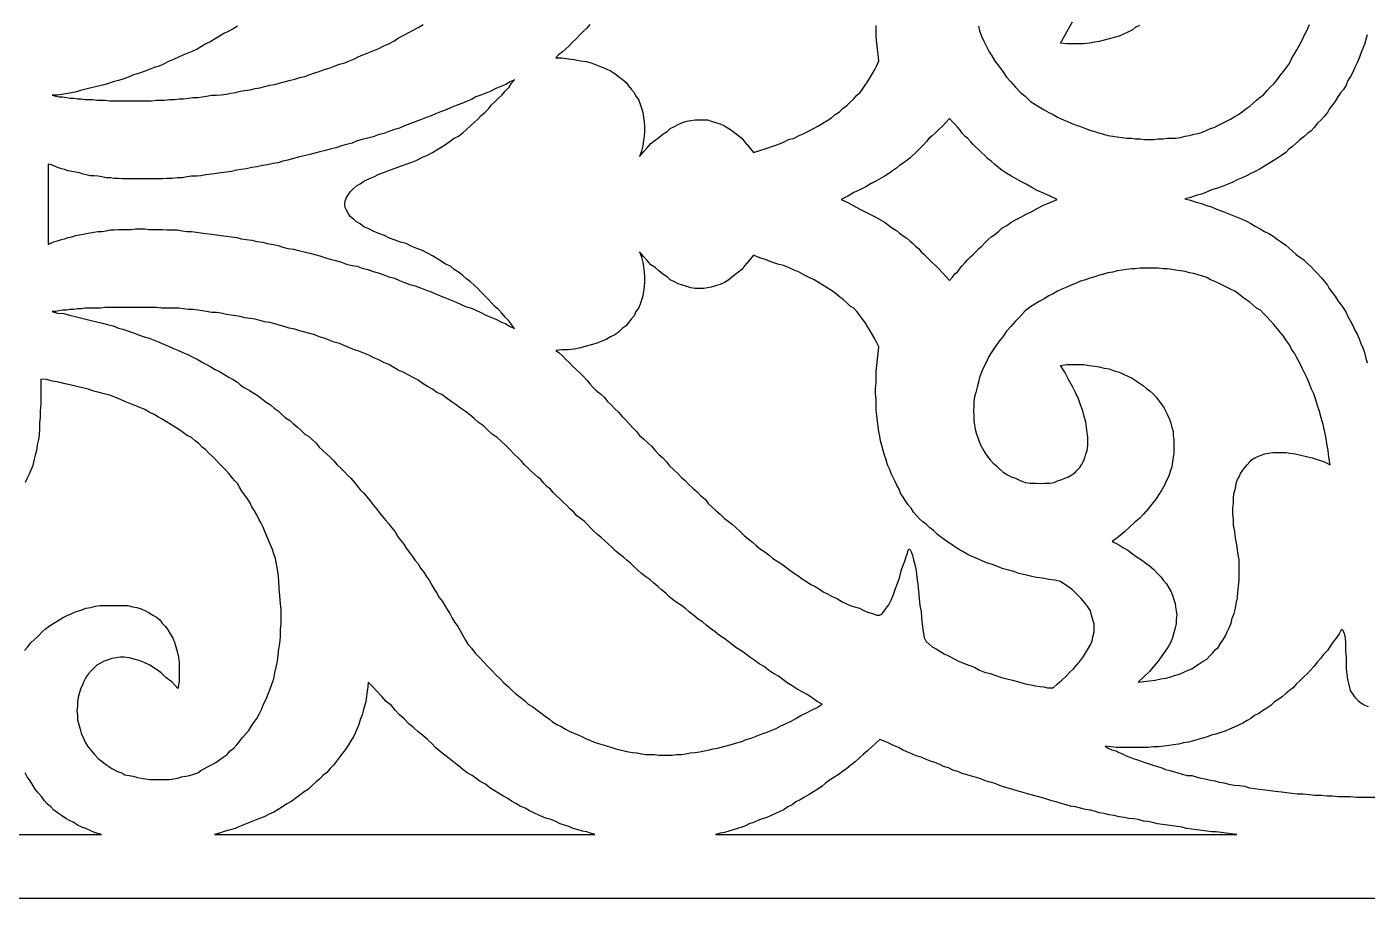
# Model space of a CAD drawing. Extents: x -535 to 535, y -535 to 535.
# Drawn here: x -106.5 to -1.2, y -440 to -371.5 of the extents above; entities that cross this region are included whole.
import ezdxf

# ---------------------------------------------------------------- set-up
doc = ezdxf.new("R2010")
doc.units = 0
doc.layers.add('LAYER_1', color=18, linetype='CONTINUOUS')
doc.layers.add('LAYER_2', color=150, linetype='CONTINUOUS')

msp = doc.modelspace()

# ---------------------------------------------------------------- linework, layer by layer
at = {"layer": 'LAYER_1'}
for points in [[(-89.96, -371.41), (-90.31, -371.62), (-90.7, -371.84), (-91.04, -372), (-91.38, -372.21), (-91.72, -372.43), (-92.07, -372.64), (-92.46, -372.8), (-92.8, -373.01), (-93.14, -373.23), (-93.49, -373.39), (-93.88, -373.55), (-94.27, -373.71), (-94.61, -373.87), (-95, -374.03), (-95.4, -374.19), (-95.79, -374.4), (-96.13, -374.56), (-96.52, -374.67), (-96.91, -374.83), (-97.3, -374.99), (-97.74, -375.15), (-98.14, -375.26), (-98.53, -375.42), (-98.97, -375.58), (-99.31, -375.69), (-99.75, -375.79), (-100.19, -375.95), (-100.58, -376.06), (-101.02, -376.17), (-101.46, -376.28), (-101.9, -376.38), (-102.3, -376.49), (-102.74, -376.6), (-103.18, -376.7), (-103.62, -376.76), (-104.11, -376.86), (-104.55, -376.86), (-104.25, -376.92), (-104.01, -376.97), (-103.72, -376.97), (-103.42, -377.02), (-103.13, -377.08), (-102.83, -377.08), (-102.54, -377.13), (-102.25, -377.13), (-101.95, -377.19), (-101.37, -377.19), (-101.02, -377.24), (-100.39, -377.24), (-100.04, -377.29), (-96.72, -377.29), (-96.33, -377.24), (-95.69, -377.24), (-95.3, -377.19), (-94.95, -377.19), (-94.56, -377.13), (-94.22, -377.13), (-93.83, -377.08), (-93.49, -377.02), (-93.09, -377.02), (-92.75, -376.97), (-92.41, -376.92), (-92.02, -376.86), (-91.63, -376.86), (-91.24, -376.81), (-90.84, -376.76), (-90.5, -376.7), (-90.11, -376.65), (-89.77, -376.54), (-89.38, -376.49), (-88.98, -376.44), (-88.59, -376.33), (-88.2, -376.28), (-87.81, -376.17), (-87.42, -376.06), (-87.03, -376.01), (-86.68, -375.9), (-86.29, -375.79), (-85.9, -375.69), (-85.46, -375.58), (-85.07, -375.47), (-84.68, -375.37), (-84.29, -375.21), (-83.89, -375.1), (-83.55, -374.99), (-83.16, -374.83), (-82.77, -374.72), (-82.38, -374.56), (-81.94, -374.4), (-81.54, -374.3), (-81.15, -374.14), (-80.76, -373.98), (-80.42, -373.82), (-80.03, -373.66), (-79.64, -373.49), (-79.24, -373.33), (-78.85, -373.17), (-78.46, -372.96), (-78.07, -372.8), (-77.68, -372.59), (-77.34, -372.37), (-76.94, -372.16), (-76.55, -371.94), (-76.16, -371.73), (-75.77, -371.52), (-75.38, -371.3)], [(-62.26, -371.3), (-62.51, -371.57), (-62.8, -371.84), (-63.05, -372.1), (-63.34, -372.43), (-63.63, -372.69), (-63.88, -372.96), (-64.17, -373.23), (-64.42, -373.44), (-64.71, -373.66), (-64.95, -373.92), (-64.46, -373.92), (-63.98, -373.98), (-63.49, -374.03), (-63, -374.14), (-62.56, -374.19), (-62.16, -374.3), (-61.77, -374.46), (-61.38, -374.62), (-60.99, -374.78), (-60.65, -374.94), (-60.3, -375.15), (-60.01, -375.37), (-59.72, -375.58), (-59.42, -375.85), (-59.23, -376.12), (-59.03, -376.38), (-58.79, -376.65), (-58.64, -376.92), (-58.44, -377.19), (-58.3, -377.56), (-58.2, -377.88), (-58.1, -378.2), (-58.05, -378.58), (-58, -378.95), (-57.96, -379.32), (-57.96, -379.7), (-58, -380.07), (-58.05, -380.39), (-58.1, -380.82), (-58.2, -381.25), (-58.35, -381.68), (-58.05, -381.3), (-57.76, -380.98), (-57.47, -380.66), (-57.12, -380.39), (-56.83, -380.18), (-56.54, -379.91), (-56.19, -379.7), (-55.95, -379.48), (-55.61, -379.32), (-55.31, -379.16), (-54.97, -379), (-54.63, -378.9), (-54.33, -378.84), (-53.99, -378.79), (-53.01, -378.79), (-52.72, -378.9), (-52.38, -379), (-52.03, -379.11), (-51.69, -379.27), (-51.35, -379.48), (-51.01, -379.7), (-50.66, -379.97), (-50.32, -380.23), (-50.08, -380.55), (-49.73, -380.93), (-49.39, -381.36), (-48.9, -381.2), (-48.41, -381.04), (-47.97, -380.88), (-47.48, -380.72), (-47.04, -380.55), (-46.65, -380.34), (-46.21, -380.23), (-45.82, -380.02), (-45.43, -379.86), (-45.03, -379.65), (-44.64, -379.43), (-44.3, -379.27), (-43.96, -379.06), (-43.62, -378.84), (-43.27, -378.63), (-42.98, -378.36), (-42.64, -378.15), (-42.34, -377.88), (-42.05, -377.67), (-41.8, -377.4), (-41.51, -377.13), (-41.27, -376.86), (-41.02, -376.65), (-40.83, -376.38), (-40.63, -376.06), (-40.43, -375.79), (-40.24, -375.47), (-40.04, -375.15), (-39.85, -374.83), (-39.7, -374.51), (-39.55, -374.14), (-39.6, -373.66), (-39.65, -373.23), (-39.7, -372.75), (-39.75, -372.26), (-39.75, -371.78), (-39.75, -371.36)], [(-31.72, -371.41), (-31.63, -371.78), (-31.48, -372.21), (-31.28, -372.59), (-31.09, -373.01), (-30.89, -373.39), (-30.65, -373.76), (-30.4, -374.19), (-30.11, -374.56), (-29.81, -374.99), (-29.52, -375.42), (-29.18, -375.79), (-28.79, -376.22), (-28.44, -376.6), (-28.05, -376.92), (-27.61, -377.35), (-27.27, -377.56), (-26.93, -377.77), (-26.54, -377.99), (-26.19, -378.2), (-25.85, -378.36), (-25.51, -378.58), (-25.16, -378.74), (-24.77, -378.9), (-24.43, -379.06), (-24.04, -379.22), (-23.7, -379.32), (-23.31, -379.48), (-22.96, -379.59), (-22.57, -379.7), (-22.28, -379.81), (-21.89, -379.91), (-21.54, -380.02), (-21.15, -380.07), (-20.81, -380.13), (-20.42, -380.18), (-20.07, -380.23), (-19.68, -380.23), (-19.39, -380.29), (-19, -380.29), (-18.66, -380.34), (-17.92, -380.34), (-17.58, -380.29), (-17.19, -380.29), (-16.84, -380.23), (-16.21, -380.23), (-15.82, -380.18), (-15.47, -380.07), (-15.13, -380.02), (-14.79, -379.91), (-14.45, -379.86), (-14.1, -379.75), (-13.76, -379.59), (-13.47, -379.48), (-13.17, -379.38), (-12.83, -379.22), (-12.54, -379.06), (-12.2, -378.9), (-11.9, -378.74), (-11.56, -378.52), (-11.27, -378.36), (-10.97, -378.15), (-10.68, -377.93), (-10.38, -377.72), (-10.14, -377.51), (-9.85, -377.24), (-9.55, -376.97), (-9.31, -376.81), (-9.01, -376.49), (-8.77, -376.22), (-8.48, -375.95), (-8.23, -375.63), (-7.99, -375.31), (-7.74, -374.99), (-7.5, -374.67), (-7.25, -374.35), (-7.11, -373.98), (-6.86, -373.6), (-6.67, -373.28), (-6.47, -372.91), (-6.27, -372.53), (-6.08, -372.1), (-5.88, -371.73), (-5.69, -371.3)], [(-19.05, -371.36), (-19.39, -371.52), (-19.63, -371.73), (-19.98, -371.89), (-20.32, -372.05), (-20.66, -372.21), (-21.05, -372.32), (-21.45, -372.43), (-21.84, -372.53), (-22.23, -372.64), (-22.57, -372.69), (-23.01, -372.75), (-23.45, -372.8), (-24.77, -372.8), (-25.26, -372.75), (-24.92, -372.16), (-24.63, -371.62), (-24.33, -371.09)], [(-1.15, -372.11), (-1.25, -372.48), (-1.35, -372.86), (-1.49, -373.18), (-1.64, -373.55), (-1.79, -373.93), (-1.93, -374.3), (-2.13, -374.68), (-2.28, -375.05), (-2.47, -375.37), (-2.67, -375.69), (-2.81, -376.07), (-3.01, -376.39), (-3.25, -376.66), (-3.45, -376.98), (-3.65, -377.3), (-3.89, -377.62), (-4.14, -377.94), (-4.28, -378.21), (-4.53, -378.53), (-4.77, -378.8), (-5.07, -379.06), (-5.31, -379.38), (-5.55, -379.65), (-5.85, -379.87), (-6.14, -380.13), (-6.44, -380.35), (-6.73, -380.61), (-7.02, -380.88), (-7.32, -381.1), (-7.56, -381.36), (-7.9, -381.58), (-8.2, -381.79), (-8.54, -382), (-8.88, -382.22), (-9.23, -382.43), (-9.57, -382.65), (-9.96, -382.86), (-10.3, -383.02), (-10.64, -383.18), (-10.99, -383.34), (-11.38, -383.5), (-11.77, -383.72), (-12.16, -383.88), (-12.55, -384.04), (-12.99, -384.2), (-13.39, -384.3), (-13.78, -384.47), (-14.17, -384.63), (-14.61, -384.73), (-15.05, -384.89), (-15.49, -385), (-15.05, -385.11), (-14.61, -385.27), (-14.17, -385.37), (-13.78, -385.53), (-13.39, -385.64), (-12.99, -385.8), (-12.55, -385.96), (-12.16, -386.12), (-11.77, -386.28), (-11.38, -386.44), (-10.99, -386.6), (-10.64, -386.76), (-10.3, -386.93), (-9.96, -387.14), (-9.57, -387.35), (-9.23, -387.57), (-8.88, -387.73), (-8.54, -387.94), (-8.2, -388.21), (-7.9, -388.42), (-7.56, -388.64), (-7.32, -388.85), (-7.02, -389.12), (-6.73, -389.39), (-6.44, -389.6), (-6.14, -389.81), (-5.85, -390.08), (-5.55, -390.35), (-5.31, -390.62), (-5.07, -390.88), (-4.77, -391.2), (-4.53, -391.47), (-4.28, -391.79), (-4.14, -392.06), (-3.89, -392.38), (-3.65, -392.7), (-3.45, -393.02), (-3.25, -393.29), (-3.01, -393.61), (-2.81, -393.93), (-2.67, -394.25), (-2.47, -394.63), (-2.28, -394.95), (-2.13, -395.32), (-1.93, -395.64), (-1.79, -396.02), (-1.64, -396.39), (-1.49, -396.71), (-1.35, -397.09), (-1.25, -397.52), (-1.15, -397.89)], [(-106.7, -420.51), (-106.46, -420.24), (-106.21, -419.92), (-105.92, -419.65), (-105.62, -419.38), (-105.33, -419.06), (-105.09, -418.85), (-104.74, -418.58), (-104.4, -418.37), (-104.06, -418.15), (-103.72, -417.94), (-103.37, -417.78), (-102.98, -417.62), (-102.64, -417.46), (-102.25, -417.35), (-101.9, -417.19), (-101.51, -417.14), (-101.12, -417.03), (-100.78, -416.98), (-98.58, -416.98), (-98.23, -417.08), (-97.89, -417.14), (-97.55, -417.24), (-97.21, -417.4), (-96.91, -417.57), (-96.62, -417.73), (-96.33, -417.89), (-96.08, -418.1), (-95.88, -418.37), (-95.64, -418.63), (-95.44, -418.9), (-95.25, -419.22), (-95.05, -419.54), (-94.91, -419.86), (-94.81, -420.24), (-94.71, -420.61), (-94.61, -421.04), (-94.56, -421.47), (-94.56, -421.95), (-94.56, -422.43), (-94.56, -422.97), (-94.66, -423.5), (-95.1, -423.02), (-95.59, -422.65), (-95.98, -422.27), (-96.42, -421.95), (-96.86, -421.68), (-97.3, -421.47), (-97.7, -421.31), (-98.09, -421.2), (-98.48, -421.1), (-98.87, -421.04), (-99.16, -421.04), (-99.51, -421.1), (-99.85, -421.15), (-100.14, -421.26), (-100.44, -421.36), (-100.73, -421.52), (-101.02, -421.68), (-101.27, -421.9), (-101.46, -422.11), (-101.71, -422.38), (-101.9, -422.65), (-102.05, -422.97), (-102.15, -423.23), (-102.3, -423.56), (-102.39, -423.82), (-102.49, -424.2), (-102.54, -424.52), (-102.54, -424.89), (-102.59, -425.27), (-102.54, -425.64), (-102.54, -425.96), (-102.44, -426.34), (-102.34, -426.71), (-102.25, -427.03), (-102.1, -427.35), (-101.95, -427.73), (-101.76, -428.05), (-101.51, -428.37), (-101.22, -428.69), (-100.93, -429.01), (-100.58, -429.28), (-100.24, -429.55), (-99.85, -429.81), (-99.41, -430.03), (-99.07, -430.13), (-98.82, -430.29), (-98.48, -430.35), (-98.18, -430.4), (-97.84, -430.51), (-97.55, -430.56), (-97.21, -430.62), (-96.86, -430.67), (-95.3, -430.67), (-95, -430.62), (-94.66, -430.56), (-94.37, -430.45), (-94.02, -430.4), (-93.73, -430.35), (-93.39, -430.24), (-93.09, -430.13), (-92.85, -429.97), (-92.56, -429.81), (-92.26, -429.65), (-91.97, -429.49), (-91.68, -429.33), (-91.38, -429.12), (-91.09, -428.9), (-90.79, -428.69), (-90.55, -428.42), (-90.26, -428.21), (-90.01, -427.94), (-89.82, -427.67), (-89.57, -427.35), (-89.33, -427.09), (-89.08, -426.82), (-88.89, -426.5), (-88.69, -426.18), (-88.45, -425.86), (-88.25, -425.48), (-88.05, -425.11), (-87.91, -424.73), (-87.71, -424.36), (-87.56, -423.93), (-87.42, -423.61), (-87.27, -423.18), (-87.12, -422.75), (-87.03, -422.27), (-86.93, -421.84), (-86.83, -421.36), (-86.78, -420.88), (-86.73, -420.4), (-86.63, -419.97), (-86.59, -419.44), (-86.59, -418.9), (-86.54, -418.42), (-86.54, -417.83), (-86.54, -417.3), (-86.59, -416.82), (-86.63, -416.23), (-86.68, -415.64), (-86.73, -415.05), (-86.78, -414.46), (-86.88, -413.87), (-86.98, -413.29), (-87.12, -412.91), (-87.22, -412.59), (-87.37, -412.22), (-87.52, -411.84), (-87.66, -411.52), (-87.81, -411.15), (-87.96, -410.83), (-88.1, -410.51), (-88.3, -410.18), (-88.45, -409.86), (-88.64, -409.54), (-88.84, -409.22), (-88.98, -408.9), (-89.18, -408.58), (-89.38, -408.31), (-89.62, -407.99), (-89.82, -407.67), (-89.96, -407.4), (-90.21, -407.14), (-90.45, -406.87), (-90.65, -406.6), (-90.89, -406.33), (-91.14, -406.07), (-91.43, -405.8), (-91.68, -405.53), (-91.92, -405.26), (-92.21, -405), (-92.46, -404.73), (-92.75, -404.52), (-93, -404.25), (-93.29, -404.03), (-93.58, -403.77), (-93.93, -403.61), (-94.22, -403.39), (-94.51, -403.18), (-94.86, -402.96), (-95.2, -402.75), (-95.54, -402.54), (-95.88, -402.32), (-96.18, -402.16), (-96.52, -401.95), (-96.91, -401.79), (-97.25, -401.57), (-97.65, -401.41), (-98.04, -401.25), (-98.43, -401.09), (-98.82, -400.93), (-99.16, -400.77), (-99.6, -400.61), (-100, -400.45), (-100.44, -400.34), (-100.83, -400.24), (-101.27, -400.13), (-101.71, -399.97), (-102.15, -399.86), (-102.59, -399.76), (-103.03, -399.65), (-103.52, -399.54), (-104.01, -399.43), (-104.5, -399.33), (-104.99, -399.22), (-105.43, -399.17), (-105.43, -399.7), (-105.43, -400.18), (-105.43, -400.66), (-105.43, -401.15), (-105.48, -401.68), (-105.48, -402.16), (-105.53, -402.64), (-105.53, -403.07), (-105.57, -403.55), (-105.62, -403.93), (-105.72, -404.35), (-105.77, -404.78), (-105.87, -405.16), (-105.97, -405.58), (-106.06, -405.96), (-106.21, -406.33), (-106.36, -406.71), (-106.5, -406.98), (-106.65, -407.3)], [(-1.05, -424.95), (-1.44, -424.79), (-1.79, -424.57), (-2.08, -424.25), (-2.28, -423.93), (-2.47, -423.66), (-2.57, -423.23), (-2.67, -422.81), (-2.72, -422.38), (-2.77, -421.95), (-2.77, -421.47), (-2.77, -421.04), (-2.82, -420.61), (-2.82, -420.29), (-2.82, -419.92), (-2.86, -419.54), (-2.91, -419.28), (-3.01, -419.01), (-3.16, -418.85), (-3.35, -419.22), (-3.6, -419.54), (-3.84, -419.86), (-4.09, -420.24), (-4.28, -420.51), (-4.58, -420.83), (-4.82, -421.15), (-5.07, -421.42), (-5.31, -421.74), (-5.6, -422.06), (-5.85, -422.33), (-6.14, -422.59), (-6.44, -422.91), (-6.73, -423.18), (-6.98, -423.45), (-7.27, -423.66), (-7.51, -423.88), (-7.81, -424.14), (-8.1, -424.36), (-8.44, -424.57), (-8.74, -424.84), (-9.03, -425.05), (-9.37, -425.27), (-9.67, -425.48), (-10.01, -425.64), (-10.3, -425.86), (-10.6, -426.02), (-10.94, -426.23), (-11.28, -426.39), (-11.62, -426.55), (-11.97, -426.71), (-12.31, -426.87), (-12.65, -426.98), (-13.04, -427.09), (-13.39, -427.19), (-13.73, -427.3), (-14.07, -427.41), (-14.46, -427.51), (-14.81, -427.62), (-15.2, -427.73), (-15.59, -427.78), (-15.98, -427.89), (-16.37, -427.94), (-16.71, -427.99), (-17.11, -428.05), (-17.55, -428.1), (-17.94, -428.1), (-18.38, -428.15), (-20.87, -428.15), (-21.31, -428.1), (-21.76, -428.05), (-21.51, -428.21), (-21.22, -428.32), (-20.92, -428.42), (-20.68, -428.53), (-20.38, -428.64), (-20.09, -428.8), (-19.8, -428.9), (-19.55, -429.01), (-19.21, -429.12), (-18.92, -429.22), (-18.62, -429.33), (-18.28, -429.44), (-17.99, -429.55), (-17.64, -429.65), (-17.3, -429.76), (-17.01, -429.87), (-16.67, -429.97), (-16.37, -430.03), (-16.03, -430.13), (-15.69, -430.24), (-15.3, -430.35), (-14.95, -430.35), (-14.61, -430.45), (-14.22, -430.56), (-13.88, -430.62), (-13.48, -430.72), (-13.14, -430.78), (-12.8, -430.88), (-12.41, -430.94), (-12.02, -431.04), (-11.62, -431.1), (-11.18, -431.15), (-10.79, -431.2), (-10.4, -431.31), (-10.01, -431.36), (-9.62, -431.42), (-9.18, -431.47), (-8.79, -431.52), (-8.35, -431.58), (-7.9, -431.63), (-7.46, -431.68), (-7.07, -431.74), (-6.63, -431.79), (-6.19, -431.79), (-5.7, -431.85), (-5.26, -431.9), (-4.77, -431.9), (-4.33, -431.95), (-3.89, -431.95), (-3.4, -432.01), (-2.47, -432.01), (-1.98, -432.06), (1.98, -432.06)], [(-115.12, -435), (-100.66, -435), (-100.83, -434.95), (-101.22, -434.84), (-101.56, -434.68), (-101.9, -434.52), (-102.2, -434.41), (-102.54, -434.25), (-102.83, -434.04), (-103.18, -433.88), (-103.47, -433.72), (-103.81, -433.5), (-104.11, -433.29), (-104.4, -433.08), (-104.65, -432.81), (-104.94, -432.59), (-105.13, -432.33), (-105.38, -432.01), (-105.62, -431.74), (-105.87, -431.42), (-106.06, -431.1), (-106.26, -430.78), (-106.5, -430.45), (-106.65, -430.13)]]:
    msp.add_lwpolyline(points, dxfattribs=at)
for points in [[(-68.43, -394.89), (-68.62, -394.62), (-68.92, -394.3), (-69.16, -394.03), (-69.46, -393.71), (-69.7, -393.5), (-69.99, -393.18), (-70.24, -392.91), (-70.53, -392.64), (-70.83, -392.32), (-71.07, -392.05), (-71.37, -391.79), (-71.66, -391.52), (-71.95, -391.3), (-72.25, -391.04), (-72.59, -390.77), (-72.93, -390.56), (-73.22, -390.29), (-73.62, -390.13), (-73.96, -389.91), (-74.3, -389.7), (-74.64, -389.49), (-75.04, -389.27), (-75.43, -389.06), (-75.87, -388.9), (-76.26, -388.74), (-76.7, -388.52), (-77.14, -388.42), (-77.58, -388.26), (-78.02, -388.1), (-78.41, -387.88), (-78.85, -387.72), (-79.24, -387.56), (-79.64, -387.35), (-80.03, -387.19), (-80.32, -386.97), (-80.61, -386.81), (-80.86, -386.6), (-81.1, -386.38), (-81.25, -386.17), (-81.4, -385.9), (-81.5, -385.69), (-81.54, -385.42), (-81.5, -385.15), (-81.4, -384.89), (-81.25, -384.67), (-81.1, -384.46), (-80.86, -384.19), (-80.61, -383.98), (-80.32, -383.82), (-80.03, -383.6), (-79.64, -383.44), (-79.24, -383.28), (-78.85, -383.07), (-78.41, -382.91), (-78.02, -382.75), (-77.58, -382.59), (-77.14, -382.43), (-76.7, -382.27), (-76.26, -382.11), (-75.87, -381.95), (-75.43, -381.73), (-75.04, -381.57), (-74.64, -381.36), (-74.3, -381.14), (-73.96, -380.93), (-73.62, -380.72), (-73.22, -380.45), (-72.93, -380.23), (-72.59, -380.07), (-72.25, -379.81), (-71.95, -379.54), (-71.66, -379.27), (-71.37, -379), (-71.07, -378.74), (-70.83, -378.47), (-70.53, -378.2), (-70.24, -377.93), (-69.99, -377.61), (-69.7, -377.35), (-69.46, -377.08), (-69.16, -376.81), (-68.92, -376.54), (-68.62, -376.22), (-68.43, -375.9), (-68.18, -375.63), (-68.53, -375.79), (-68.87, -376.01), (-69.26, -376.17), (-69.65, -376.33), (-70.04, -376.54), (-70.44, -376.7), (-70.83, -376.86), (-71.22, -376.97), (-71.56, -377.19), (-71.95, -377.35), (-72.34, -377.51), (-72.78, -377.67), (-73.18, -377.83), (-73.57, -377.99), (-74.01, -378.15), (-74.4, -378.31), (-74.74, -378.47), (-75.18, -378.63), (-75.57, -378.79), (-76.01, -378.95), (-76.41, -379.11), (-76.85, -379.27), (-77.24, -379.43), (-77.63, -379.54), (-78.07, -379.7), (-78.46, -379.86), (-78.9, -379.97), (-79.29, -380.13), (-79.73, -380.23), (-80.17, -380.34), (-80.57, -380.45), (-80.96, -380.61), (-81.4, -380.72), (-81.79, -380.82), (-82.23, -380.98), (-82.67, -381.09), (-83.06, -381.2), (-83.5, -381.3), (-83.89, -381.41), (-84.29, -381.52), (-84.73, -381.62), (-85.17, -381.73), (-85.56, -381.84), (-86, -381.95), (-86.39, -382.05), (-86.78, -382.16), (-87.17, -382.21), (-87.61, -382.32), (-88.01, -382.37), (-88.45, -382.48), (-88.84, -382.53), (-89.28, -382.64), (-89.67, -382.69), (-90.01, -382.75), (-90.45, -382.85), (-90.84, -382.91), (-91.24, -382.96), (-91.63, -383.01), (-92.02, -383.07), (-92.46, -383.12), (-92.85, -383.18), (-93.19, -383.23), (-93.58, -383.23), (-93.93, -383.28), (-94.32, -383.34), (-94.71, -383.34), (-95.1, -383.39), (-95.49, -383.39), (-95.84, -383.44), (-99.02, -383.44), (-99.31, -383.39), (-99.65, -383.39), (-99.95, -383.34), (-100.29, -383.34), (-100.63, -383.28), (-100.93, -383.23), (-101.27, -383.18), (-101.56, -383.18), (-101.86, -383.12), (-102.1, -383.07), (-102.39, -382.96), (-102.69, -382.91), (-102.98, -382.85), (-103.27, -382.8), (-103.57, -382.69), (-103.81, -382.64), (-104.11, -382.53), (-104.35, -382.43), (-104.6, -382.32), (-104.84, -382.27), (-104.84, -385.42), (-104.84, -388.58), (-104.6, -388.47), (-104.35, -388.36), (-104.11, -388.31), (-103.81, -388.2), (-103.57, -388.15), (-103.27, -388.04), (-102.98, -387.99), (-102.69, -387.88), (-102.39, -387.83), (-102.1, -387.77), (-101.86, -387.72), (-101.56, -387.67), (-101.27, -387.61), (-100.93, -387.56), (-100.63, -387.56), (-100.29, -387.51), (-99.95, -387.45), (-99.65, -387.45), (-99.31, -387.4), (-98.33, -387.4), (-97.99, -387.35), (-97.25, -387.35), (-96.91, -387.4), (-95.84, -387.4), (-95.49, -387.45), (-94.71, -387.45), (-94.32, -387.51), (-93.93, -387.56), (-93.58, -387.56), (-93.19, -387.61), (-92.85, -387.67), (-92.46, -387.72), (-92.02, -387.77), (-91.63, -387.83), (-91.24, -387.88), (-90.84, -387.94), (-90.45, -387.99), (-90.01, -388.04), (-89.67, -388.15), (-89.28, -388.2), (-88.84, -388.26), (-88.45, -388.36), (-88.01, -388.42), (-87.61, -388.52), (-87.17, -388.58), (-86.78, -388.68), (-86.39, -388.79), (-86, -388.9), (-85.56, -388.95), (-85.17, -389.06), (-84.73, -389.17), (-84.29, -389.27), (-83.89, -389.38), (-83.5, -389.49), (-83.06, -389.65), (-82.67, -389.75), (-82.23, -389.86), (-81.79, -389.97), (-81.4, -390.13), (-80.96, -390.24), (-80.57, -390.29), (-80.17, -390.45), (-79.73, -390.56), (-79.29, -390.72), (-78.9, -390.82), (-78.46, -390.98), (-78.07, -391.14), (-77.63, -391.25), (-77.24, -391.41), (-76.85, -391.57), (-76.41, -391.73), (-76.01, -391.84), (-75.57, -392), (-75.18, -392.16), (-74.74, -392.32), (-74.4, -392.48), (-74.01, -392.64), (-73.57, -392.8), (-73.18, -392.96), (-72.78, -393.12), (-72.34, -393.34), (-71.95, -393.5), (-71.56, -393.6), (-71.22, -393.76), (-70.83, -393.93), (-70.44, -394.14), (-70.04, -394.3), (-69.65, -394.46), (-69.26, -394.67), (-68.87, -394.83), (-68.53, -395.05), (-68.18, -395.21)], [(-33.75, -391.16), (-33.56, -390.91), (-33.33, -390.71), (-33.14, -390.46), (-33, -390.26), (-32.77, -390.01), (-32.58, -389.81), (-32.35, -389.56), (-32.16, -389.41), (-31.93, -389.16), (-31.69, -388.91), (-31.46, -388.71), (-31.22, -388.45), (-30.99, -388.25), (-30.71, -388), (-30.43, -387.8), (-30.1, -387.55), (-29.87, -387.3), (-29.49, -387.1), (-29.17, -386.85), (-28.79, -386.65), (-28.37, -386.45), (-27.95, -386.2), (-27.53, -386), (-27.11, -385.75), (-26.59, -385.5), (-26.08, -385.3), (-25.52, -385.05), (-26.08, -384.8), (-26.59, -384.55), (-27.11, -384.35), (-27.53, -384.1), (-27.95, -383.85), (-28.37, -383.65), (-28.79, -383.4), (-29.17, -383.2), (-29.49, -383), (-29.87, -382.75), (-30.1, -382.55), (-30.43, -382.29), (-30.71, -382.04), (-30.99, -381.84), (-31.22, -381.59), (-31.46, -381.39), (-31.69, -381.14), (-31.93, -380.94), (-32.16, -380.69), (-32.35, -380.49), (-32.58, -380.24), (-32.77, -380.09), (-33, -379.84), (-33.14, -379.59), (-33.33, -379.39), (-33.56, -379.14), (-33.75, -378.94), (-33.99, -378.69), (-34.27, -378.99), (-34.55, -379.29), (-34.83, -379.54), (-35.06, -379.79), (-35.34, -380.04), (-35.58, -380.24), (-35.81, -380.49), (-36, -380.74), (-36.23, -380.94), (-36.42, -381.14), (-36.65, -381.39), (-36.89, -381.59), (-37.12, -381.79), (-37.35, -381.99), (-37.64, -382.19), (-37.92, -382.39), (-38.15, -382.6), (-38.48, -382.8), (-38.76, -383), (-39.04, -383.2), (-39.41, -383.4), (-39.79, -383.6), (-40.16, -383.8), (-40.58, -384.05), (-41.05, -384.3), (-41.52, -384.5), (-41.99, -384.8), (-42.5, -385.05), (-41.99, -385.3), (-41.52, -385.55), (-41.05, -385.8), (-40.58, -386.05), (-40.16, -386.25), (-39.79, -386.45), (-39.41, -386.65), (-39.04, -386.85), (-38.76, -387.1), (-38.48, -387.3), (-38.15, -387.5), (-37.92, -387.7), (-37.64, -387.9), (-37.35, -388.1), (-37.12, -388.3), (-36.89, -388.5), (-36.65, -388.71), (-36.42, -388.91), (-36.23, -389.16), (-36, -389.36), (-35.81, -389.56), (-35.58, -389.76), (-35.34, -390.01), (-35.06, -390.26), (-34.83, -390.51), (-34.55, -390.81), (-34.27, -391.11), (-33.99, -391.41)], [(-25.51, -423.13), (-25.16, -422.86), (-24.82, -422.54), (-24.53, -422.22), (-24.23, -421.95), (-23.94, -421.63), (-23.7, -421.31), (-23.45, -420.99), (-23.26, -420.67), (-23.06, -420.35), (-22.91, -420.08), (-22.77, -419.76), (-22.72, -419.44), (-22.62, -419.06), (-22.62, -418.74), (-22.62, -418.42), (-22.72, -418.1), (-22.82, -417.73), (-22.91, -417.4), (-23.11, -417.08), (-23.35, -416.76), (-23.65, -416.44), (-23.94, -416.12), (-24.33, -415.75), (-24.77, -415.43), (-25.26, -415.1), (-25.7, -415), (-26.19, -414.94), (-26.68, -414.84), (-27.17, -414.78), (-27.61, -414.68), (-28.05, -414.57), (-28.54, -414.46), (-28.93, -414.3), (-29.32, -414.2), (-29.77, -414.09), (-30.16, -413.93), (-30.6, -413.77), (-30.99, -413.66), (-31.38, -413.5), (-31.72, -413.34), (-32.07, -413.18), (-32.46, -413.02), (-32.8, -412.81), (-33.14, -412.64), (-33.48, -412.43), (-33.78, -412.22), (-34.12, -412), (-34.41, -411.79), (-34.71, -411.58), (-34.95, -411.36), (-35.25, -411.09), (-35.54, -410.88), (-35.79, -410.61), (-36.08, -410.4), (-36.32, -410.18), (-36.57, -409.92), (-36.81, -409.65), (-37.01, -409.33), (-37.25, -409.06), (-37.45, -408.74), (-37.64, -408.47), (-37.84, -408.15), (-37.94, -407.83), (-38.13, -407.51), (-38.28, -407.19), (-38.43, -406.92), (-38.57, -406.6), (-38.72, -406.23), (-38.87, -405.91), (-38.97, -405.53), (-39.11, -405.16), (-39.21, -404.78), (-39.31, -404.41), (-39.41, -404.03), (-39.46, -403.66), (-39.55, -403.29), (-39.6, -402.91), (-39.65, -402.48), (-39.7, -402.05), (-39.75, -401.63), (-39.75, -401.2), (-39.75, -400.77), (-39.8, -400.34), (-39.8, -399.92), (-39.75, -399.49), (-39.75, -399.01), (-39.75, -398.58), (-39.7, -398.1), (-39.65, -397.62), (-39.6, -397.13), (-39.55, -396.65), (-39.7, -396.33), (-39.85, -396.01), (-40.04, -395.69), (-40.24, -395.37), (-40.43, -395.05), (-40.63, -394.73), (-40.83, -394.46), (-41.02, -394.19), (-41.27, -393.87), (-41.51, -393.6), (-41.8, -393.44), (-42.05, -393.18), (-42.34, -392.91), (-42.64, -392.7), (-42.98, -392.43), (-43.27, -392.21), (-43.62, -392), (-43.96, -391.79), (-44.3, -391.57), (-44.64, -391.36), (-45.03, -391.2), (-45.43, -390.98), (-45.82, -390.77), (-46.21, -390.61), (-46.65, -390.4), (-47.04, -390.24), (-47.48, -390.13), (-47.97, -389.97), (-48.41, -389.81), (-48.9, -389.65), (-49.39, -389.43), (-49.73, -389.86), (-50.08, -390.24), (-50.32, -390.56), (-50.66, -390.82), (-51.01, -391.09), (-51.35, -391.36), (-51.69, -391.57), (-52.03, -391.73), (-52.38, -391.84), (-52.72, -391.95), (-53.01, -392), (-53.31, -392.05), (-53.99, -392.05), (-54.33, -392), (-54.63, -391.89), (-54.97, -391.79), (-55.31, -391.68), (-55.61, -391.52), (-55.95, -391.36), (-56.19, -391.14), (-56.54, -390.93), (-56.83, -390.66), (-57.12, -390.4), (-57.47, -390.18), (-57.76, -389.86), (-58.05, -389.54), (-58.35, -389.17), (-58.2, -389.59), (-58.1, -390.02), (-58.05, -390.34), (-58, -390.77), (-57.96, -391.14), (-57.96, -391.52), (-58, -391.89), (-58.05, -392.27), (-58.1, -392.64), (-58.2, -392.96), (-58.3, -393.28), (-58.44, -393.6), (-58.64, -393.87), (-58.79, -394.19), (-59.03, -394.46), (-59.23, -394.73), (-59.42, -395), (-59.72, -395.21), (-60.01, -395.48), (-60.3, -395.69), (-60.65, -395.85), (-60.99, -396.06), (-61.38, -396.23), (-61.77, -396.39), (-62.16, -396.49), (-62.56, -396.6), (-63, -396.71), (-63.49, -396.81), (-63.98, -396.87), (-64.46, -396.87), (-64.95, -396.92), (-64.71, -397.08), (-64.42, -397.35), (-64.17, -397.62), (-63.88, -397.88), (-63.63, -398.15), (-63.34, -398.42), (-63.05, -398.69), (-62.8, -398.95), (-62.51, -399.27), (-62.26, -399.54), (-62.02, -399.81), (-61.72, -400.13), (-61.43, -400.34), (-61.14, -400.61), (-60.89, -400.93), (-60.6, -401.2), (-60.3, -401.52), (-60.01, -401.79), (-59.72, -402.11), (-59.42, -402.43), (-59.18, -402.7), (-58.89, -403.02), (-58.59, -403.29), (-58.35, -403.61), (-58.05, -403.87), (-57.71, -404.19), (-57.42, -404.46), (-57.12, -404.78), (-56.83, -405.1), (-56.54, -405.37), (-56.24, -405.69), (-56, -406.01), (-55.7, -406.28), (-55.36, -406.6), (-55.07, -406.92), (-54.77, -407.14), (-54.48, -407.46), (-54.14, -407.78), (-53.84, -408.05), (-53.55, -408.37), (-53.21, -408.63), (-52.96, -408.95), (-52.67, -409.22), (-52.33, -409.54), (-52.03, -409.81), (-51.69, -410.13), (-51.4, -410.34), (-51.05, -410.61), (-50.76, -410.88), (-50.42, -411.2), (-50.12, -411.47), (-49.83, -411.74), (-49.49, -412), (-49.19, -412.27), (-48.85, -412.54), (-48.51, -412.75), (-48.17, -413.02), (-47.87, -413.29), (-47.53, -413.5), (-47.19, -413.71), (-46.89, -413.93), (-46.55, -414.2), (-46.26, -414.41), (-45.92, -414.62), (-45.57, -414.89), (-45.23, -415.1), (-44.89, -415.32), (-44.55, -415.48), (-44.2, -415.69), (-43.91, -415.91), (-43.57, -416.07), (-43.22, -416.28), (-42.83, -416.44), (-42.49, -416.66), (-42.15, -416.82), (-41.8, -416.98), (-41.46, -417.08), (-41.07, -417.19), (-40.78, -417.35), (-40.43, -417.51), (-40.04, -417.62), (-39.7, -417.73), (-39.5, -417.73), (-39.31, -417.67), (-39.16, -417.46), (-38.97, -417.19), (-38.77, -416.92), (-38.57, -416.55), (-38.38, -416.12), (-38.23, -415.64), (-38.04, -415.16), (-37.89, -414.73), (-37.79, -414.25), (-37.64, -413.82), (-37.5, -413.5), (-37.4, -413.13), (-37.3, -412.86), (-37.25, -412.64), (-37.16, -412.54), (-37.11, -412.54), (-37.01, -412.75), (-36.91, -413.02), (-36.81, -413.39), (-36.71, -413.77), (-36.62, -414.25), (-36.57, -414.78), (-36.47, -415.32), (-36.42, -415.85), (-36.37, -416.44), (-36.32, -416.98), (-36.23, -417.46), (-36.18, -417.99), (-36.13, -418.42), (-36.08, -418.85), (-36.03, -419.22), (-35.98, -419.49), (-35.88, -419.7), (-35.83, -419.81), (-35.59, -420.03), (-35.34, -420.24), (-35.05, -420.4), (-34.76, -420.56), (-34.41, -420.77), (-34.07, -420.93), (-33.68, -421.15), (-33.29, -421.36), (-32.9, -421.52), (-32.46, -421.68), (-32.02, -421.84), (-31.63, -422.06), (-31.23, -422.22), (-30.79, -422.33), (-30.35, -422.49), (-29.91, -422.65), (-29.47, -422.75), (-29.03, -422.86), (-28.64, -422.97), (-28.3, -423.07), (-27.91, -423.18), (-27.56, -423.23), (-27.22, -423.29), (-26.88, -423.34), (-26.58, -423.39), (-26.29, -423.45), (-25.85, -423.45)], [(-18.7, -422.97), (-18.26, -422.91), (-17.82, -422.86), (-17.38, -422.75), (-16.99, -422.7), (-16.6, -422.59), (-16.31, -422.49), (-15.92, -422.38), (-15.57, -422.22), (-15.23, -422.06), (-14.94, -421.95), (-14.64, -421.74), (-14.35, -421.58), (-14.06, -421.36), (-13.76, -421.2), (-13.52, -420.93), (-13.32, -420.72), (-13.08, -420.45), (-12.88, -420.29), (-12.68, -419.97), (-12.49, -419.7), (-12.29, -419.38), (-12.15, -419.06), (-12, -418.74), (-11.85, -418.37), (-11.76, -417.99), (-11.61, -417.62), (-11.51, -417.19), (-11.46, -416.82), (-11.36, -416.39), (-11.31, -415.96), (-11.27, -415.48), (-11.22, -414.94), (-11.22, -414.41), (-11.22, -413.87), (-11.22, -413.39), (-11.31, -412.81), (-11.41, -412.22), (-11.51, -411.68), (-11.56, -411.15), (-11.66, -410.67), (-11.66, -410.24), (-11.71, -409.76), (-11.71, -409.33), (-11.66, -408.9), (-11.66, -408.47), (-11.61, -408.1), (-11.51, -407.78), (-11.46, -407.4), (-11.36, -407.08), (-11.22, -406.87), (-11.12, -406.6), (-10.92, -406.33), (-10.78, -406.12), (-10.58, -405.91), (-10.38, -405.69), (-10.24, -405.53), (-9.99, -405.37), (-9.75, -405.26), (-9.5, -405.16), (-9.21, -405.05), (-8.92, -405), (-8.57, -404.94), (-7.55, -404.94), (-7.2, -405), (-6.81, -405.05), (-6.37, -405.16), (-5.93, -405.26), (-5.49, -405.37), (-5, -405.53), (-4.51, -405.69), (-4.07, -405.91), (-4.17, -405.32), (-4.22, -404.78), (-4.32, -404.25), (-4.41, -403.71), (-4.51, -403.23), (-4.61, -402.75), (-4.76, -402.22), (-4.9, -401.73), (-5.05, -401.25), (-5.2, -400.82), (-5.34, -400.34), (-5.54, -399.97), (-5.69, -399.54), (-5.88, -399.11), (-6.08, -398.69), (-6.27, -398.31), (-6.47, -397.88), (-6.67, -397.51), (-6.86, -397.13), (-7.11, -396.81), (-7.25, -396.49), (-7.5, -396.17), (-7.74, -395.8), (-7.99, -395.48), (-8.23, -395.21), (-8.48, -394.89), (-8.77, -394.57), (-9.01, -394.3), (-9.31, -394.03), (-9.55, -393.76), (-9.85, -393.6), (-10.14, -393.34), (-10.38, -393.12), (-10.68, -392.91), (-10.97, -392.7), (-11.27, -392.48), (-11.56, -392.27), (-11.9, -392.11), (-12.2, -391.95), (-12.54, -391.79), (-12.83, -391.63), (-13.17, -391.47), (-13.47, -391.36), (-13.76, -391.2), (-14.1, -391.09), (-14.45, -390.98), (-14.79, -390.88), (-15.13, -390.82), (-15.47, -390.72), (-15.82, -390.66), (-16.21, -390.61), (-16.5, -390.56), (-16.84, -390.5), (-17.19, -390.5), (-17.58, -390.45), (-19, -390.45), (-19.39, -390.5), (-19.68, -390.5), (-20.07, -390.56), (-20.42, -390.61), (-20.81, -390.66), (-21.15, -390.77), (-21.54, -390.82), (-21.89, -390.93), (-22.28, -391.04), (-22.57, -391.14), (-22.96, -391.25), (-23.31, -391.36), (-23.7, -391.47), (-24.04, -391.63), (-24.43, -391.79), (-24.77, -391.95), (-25.16, -392.11), (-25.51, -392.27), (-25.85, -392.48), (-26.19, -392.64), (-26.54, -392.86), (-26.93, -393.07), (-27.27, -393.28), (-27.61, -393.5), (-28.05, -393.82), (-28.44, -394.25), (-28.79, -394.62), (-29.18, -395.05), (-29.52, -395.42), (-29.81, -395.85), (-30.11, -396.23), (-30.4, -396.65), (-30.65, -397.03), (-30.89, -397.4), (-31.09, -397.83), (-31.28, -398.2), (-31.48, -398.63), (-31.63, -399.06), (-31.72, -399.43), (-31.82, -399.81), (-31.92, -400.24), (-32.02, -400.56), (-32.07, -400.93), (-32.07, -401.31), (-32.11, -401.68), (-32.07, -402.05), (-32.07, -402.43), (-32.02, -402.8), (-31.97, -403.12), (-31.87, -403.5), (-31.77, -403.77), (-31.67, -404.09), (-31.53, -404.41), (-31.38, -404.68), (-31.18, -405), (-30.99, -405.26), (-30.79, -405.53), (-30.55, -405.8), (-30.3, -406.01), (-30.01, -406.28), (-29.77, -406.49), (-29.42, -406.71), (-29.13, -406.87), (-28.79, -406.98), (-28.44, -407.14), (-28.05, -407.3), (-27.66, -407.35), (-27.22, -407.35), (-26.83, -407.4), (-26.49, -407.35), (-26.09, -407.35), (-25.75, -407.3), (-25.51, -407.19), (-25.16, -407.08), (-24.92, -406.98), (-24.63, -406.87), (-24.38, -406.71), (-24.14, -406.55), (-23.94, -406.33), (-23.75, -406.12), (-23.6, -405.91), (-23.45, -405.64), (-23.35, -405.37), (-23.26, -405.05), (-23.16, -404.78), (-23.11, -404.41), (-23.11, -404.09), (-23.11, -403.71), (-23.16, -403.39), (-23.21, -402.96), (-23.26, -402.54), (-23.4, -402.11), (-23.5, -401.68), (-23.7, -401.2), (-23.84, -400.72), (-24.09, -400.24), (-24.33, -399.76), (-24.63, -399.22), (-24.92, -398.63), (-25.26, -398.1), (-24.77, -398.04), (-23.45, -398.04), (-23.01, -398.1), (-22.57, -398.15), (-22.23, -398.2), (-21.84, -398.31), (-21.45, -398.36), (-21.05, -398.53), (-20.66, -398.63), (-20.32, -398.79), (-19.98, -398.95), (-19.63, -399.11), (-19.39, -399.27), (-19.05, -399.49), (-18.75, -399.7), (-18.51, -399.92), (-18.22, -400.13), (-17.97, -400.34), (-17.73, -400.61), (-17.53, -400.88), (-17.33, -401.15), (-17.14, -401.41), (-16.99, -401.73), (-16.84, -402), (-16.7, -402.32), (-16.6, -402.64), (-16.5, -402.96), (-16.4, -403.29), (-16.4, -403.61), (-16.36, -403.93), (-16.36, -404.25), (-16.36, -404.62), (-16.36, -405), (-16.4, -405.32), (-16.45, -405.69), (-16.5, -406.07), (-16.65, -406.44), (-16.75, -406.81), (-16.94, -407.14), (-17.09, -407.51), (-17.29, -407.88), (-17.53, -408.26), (-17.77, -408.63), (-18.07, -409.01), (-18.36, -409.38), (-18.7, -409.76), (-19.05, -410.13), (-19.44, -410.45), (-19.83, -410.83), (-20.22, -411.2), (-20.71, -411.58), (-21.2, -411.95), (-20.76, -412.16), (-20.37, -412.43), (-19.98, -412.64), (-19.59, -412.91), (-19.24, -413.18), (-18.9, -413.39), (-18.56, -413.66), (-18.26, -413.87), (-17.92, -414.14), (-17.68, -414.41), (-17.38, -414.73), (-17.19, -415), (-16.94, -415.27), (-16.75, -415.59), (-16.6, -415.85), (-16.45, -416.17), (-16.36, -416.5), (-16.26, -416.82), (-16.21, -417.08), (-16.16, -417.4), (-16.11, -417.73), (-16.16, -418.05), (-16.16, -418.42), (-16.26, -418.74), (-16.36, -419.12), (-16.45, -419.49), (-16.6, -419.86), (-16.8, -420.24), (-17.04, -420.56), (-17.29, -420.93), (-17.58, -421.36), (-17.92, -421.74), (-18.26, -422.16), (-18.7, -422.59), (-19.15, -423.02)], [(-55.46, -428.69), (-55.07, -428.69), (-54.73, -428.64), (-54.38, -428.58), (-53.99, -428.53), (-53.65, -428.48), (-53.26, -428.42), (-52.96, -428.37), (-52.57, -428.26), (-52.23, -428.21), (-51.84, -428.1), (-51.45, -427.99), (-51.05, -427.89), (-50.71, -427.78), (-50.32, -427.67), (-49.98, -427.51), (-49.59, -427.41), (-49.19, -427.25), (-48.8, -427.09), (-48.41, -426.98), (-48.02, -426.82), (-47.63, -426.66), (-47.24, -426.44), (-46.89, -426.28), (-46.45, -426.07), (-46.06, -425.86), (-45.67, -425.64), (-45.23, -425.43), (-44.84, -425.21), (-44.4, -425), (-44.01, -424.73), (-44.4, -424.52), (-44.79, -424.25), (-45.18, -423.98), (-45.57, -423.77), (-45.96, -423.56), (-46.36, -423.29), (-46.75, -423.07), (-47.09, -422.81), (-47.43, -422.54), (-47.82, -422.33), (-48.22, -422.06), (-48.56, -421.79), (-48.95, -421.58), (-49.29, -421.31), (-49.68, -421.04), (-50.03, -420.77), (-50.32, -420.56), (-50.71, -420.35), (-51.05, -420.08), (-51.4, -419.81), (-51.74, -419.54), (-52.08, -419.33), (-52.42, -419.06), (-52.77, -418.8), (-53.11, -418.53), (-53.4, -418.26), (-53.75, -418.05), (-54.09, -417.78), (-54.43, -417.51), (-54.73, -417.24), (-55.07, -416.98), (-55.41, -416.76), (-55.7, -416.55), (-56.05, -416.28), (-56.29, -416.01), (-56.63, -415.75), (-56.93, -415.48), (-57.27, -415.21), (-57.56, -414.94), (-57.86, -414.73), (-58.2, -414.46), (-58.49, -414.2), (-58.79, -413.93), (-59.08, -413.66), (-59.33, -413.45), (-59.62, -413.18), (-59.91, -412.97), (-60.21, -412.7), (-60.5, -412.43), (-60.79, -412.16), (-61.09, -411.9), (-61.38, -411.63), (-61.67, -411.41), (-61.92, -411.15), (-62.21, -410.88), (-62.46, -410.61), (-62.7, -410.34), (-63, -410.13), (-63.29, -409.92), (-63.53, -409.65), (-63.83, -409.38), (-64.07, -409.11), (-64.37, -408.85), (-64.61, -408.63), (-64.9, -408.37), (-65.15, -408.1), (-65.35, -407.83), (-65.64, -407.62), (-65.88, -407.35), (-66.13, -407.08), (-66.37, -406.87), (-66.62, -406.65), (-66.91, -406.39), (-67.16, -406.12), (-67.4, -405.91), (-67.65, -405.64), (-67.89, -405.37), (-68.23, -405.05), (-68.53, -404.73), (-68.87, -404.41), (-69.21, -404.09), (-69.55, -403.77), (-69.95, -403.5), (-70.29, -403.18), (-70.63, -402.86), (-71.02, -402.59), (-71.37, -402.27), (-71.71, -402), (-72.05, -401.73), (-72.44, -401.47), (-72.78, -401.2), (-73.18, -400.93), (-73.57, -400.66), (-73.91, -400.4), (-74.3, -400.24), (-74.64, -399.97), (-75.04, -399.76), (-75.38, -399.54), (-75.77, -399.27), (-76.16, -399.06), (-76.55, -398.85), (-76.94, -398.63), (-77.34, -398.47), (-77.68, -398.26), (-78.07, -398.04), (-78.46, -397.88), (-78.85, -397.67), (-79.24, -397.51), (-79.64, -397.29), (-80.03, -397.13), (-80.42, -396.97), (-80.76, -396.87), (-81.15, -396.71), (-81.54, -396.55), (-81.94, -396.39), (-82.38, -396.28), (-82.77, -396.12), (-83.16, -395.96), (-83.55, -395.85), (-83.89, -395.69), (-84.29, -395.58), (-84.68, -395.48), (-85.07, -395.37), (-85.46, -395.26), (-85.9, -395.16), (-86.29, -395.05), (-86.68, -394.94), (-87.03, -394.83), (-87.42, -394.73), (-87.81, -394.67), (-88.2, -394.57), (-88.59, -394.46), (-88.98, -394.41), (-89.38, -394.35), (-89.77, -394.25), (-90.11, -394.19), (-90.5, -394.14), (-90.84, -394.09), (-91.24, -393.98), (-91.63, -393.93), (-92.02, -393.93), (-92.41, -393.87), (-92.75, -393.82), (-93.09, -393.76), (-93.49, -393.71), (-93.83, -393.71), (-94.22, -393.66), (-94.56, -393.6), (-95.98, -393.6), (-96.33, -393.55), (-100.39, -393.55), (-100.73, -393.6), (-101.95, -393.6), (-102.25, -393.66), (-102.54, -393.66), (-102.83, -393.71), (-103.13, -393.71), (-103.42, -393.76), (-103.72, -393.76), (-104.01, -393.82), (-104.25, -393.87), (-104.55, -393.87), (-104.11, -393.98), (-103.62, -394.03), (-103.18, -394.14), (-102.74, -394.25), (-102.3, -394.35), (-101.9, -394.46), (-101.46, -394.57), (-101.02, -394.67), (-100.58, -394.78), (-100.19, -394.89), (-99.75, -395), (-99.31, -395.16), (-98.97, -395.26), (-98.53, -395.42), (-98.14, -395.53), (-97.74, -395.69), (-97.3, -395.85), (-96.91, -395.96), (-96.52, -396.12), (-96.13, -396.28), (-95.79, -396.44), (-95.4, -396.6), (-95, -396.76), (-94.61, -396.92), (-94.27, -397.08), (-93.88, -397.24), (-93.49, -397.46), (-93.14, -397.62), (-92.8, -397.83), (-92.46, -397.99), (-92.07, -398.2), (-91.72, -398.42), (-91.38, -398.58), (-91.04, -398.79), (-90.7, -399.01), (-90.31, -399.22), (-89.96, -399.43), (-89.72, -399.65), (-89.38, -399.86), (-89.03, -400.08), (-88.69, -400.29), (-88.35, -400.5), (-88.05, -400.72), (-87.71, -400.99), (-87.37, -401.2), (-87.08, -401.47), (-86.78, -401.68), (-86.49, -401.95), (-86.19, -402.22), (-85.85, -402.43), (-85.56, -402.7), (-85.26, -402.96), (-84.97, -403.23), (-84.68, -403.5), (-84.38, -403.66), (-84.09, -403.93), (-83.8, -404.19), (-83.55, -404.52), (-83.26, -404.78), (-82.96, -405.05), (-82.67, -405.32), (-82.43, -405.58), (-82.13, -405.91), (-81.84, -406.17), (-81.59, -406.44), (-81.3, -406.76), (-81.06, -406.98), (-80.76, -407.3), (-80.57, -407.56), (-80.32, -407.88), (-80.03, -408.15), (-79.78, -408.47), (-79.54, -408.74), (-79.29, -409.06), (-79.05, -409.38), (-78.8, -409.7), (-78.56, -409.97), (-78.31, -410.29), (-78.07, -410.56), (-77.83, -410.88), (-77.58, -411.2), (-77.38, -411.52), (-77.14, -411.84), (-76.9, -412.16), (-76.7, -412.48), (-76.45, -412.81), (-76.21, -413.13), (-76.01, -413.45), (-75.77, -413.71), (-75.57, -414.04), (-75.33, -414.36), (-75.13, -414.68), (-74.89, -415), (-74.69, -415.37), (-74.5, -415.69), (-74.3, -416.01), (-74.11, -416.34), (-73.86, -416.66), (-73.67, -416.98), (-73.47, -417.3), (-73.27, -417.62), (-73.08, -417.99), (-72.88, -418.31), (-72.64, -418.63), (-72.44, -419.01), (-72.25, -419.33), (-72.05, -419.7), (-71.85, -420.03), (-71.56, -420.35), (-71.27, -420.72), (-70.92, -421.1), (-70.63, -421.42), (-70.29, -421.79), (-69.95, -422.11), (-69.65, -422.43), (-69.31, -422.75), (-69.02, -423.07), (-68.67, -423.39), (-68.38, -423.66), (-68.09, -423.93), (-67.74, -424.2), (-67.4, -424.46), (-67.11, -424.73), (-66.76, -424.95), (-66.42, -425.21), (-66.13, -425.43), (-65.79, -425.69), (-65.44, -425.91), (-65.2, -426.12), (-64.86, -426.34), (-64.51, -426.5), (-64.17, -426.71), (-63.88, -426.87), (-63.53, -427.03), (-63.19, -427.14), (-62.85, -427.3), (-62.56, -427.46), (-62.26, -427.57), (-61.92, -427.73), (-61.58, -427.83), (-61.23, -427.94), (-60.89, -428.05), (-60.55, -428.15), (-60.21, -428.26), (-59.91, -428.32), (-59.57, -428.42), (-59.23, -428.48), (-58.89, -428.53), (-58.54, -428.58), (-58.2, -428.64), (-57.86, -428.69), (-57.17, -428.69), (-56.83, -428.74), (-55.8, -428.74)], [(-62.21, -434.89), (-62.51, -434.79), (-62.85, -434.73), (-63.19, -434.63), (-63.58, -434.52), (-63.93, -434.36), (-64.27, -434.25), (-64.61, -434.15), (-64.95, -433.98), (-65.3, -433.82), (-65.64, -433.72), (-65.98, -433.61), (-66.32, -433.45), (-66.67, -433.29), (-67.01, -433.13), (-67.35, -432.91), (-67.74, -432.75), (-68.09, -432.54), (-68.43, -432.38), (-68.72, -432.17), (-69.11, -431.95), (-69.46, -431.74), (-69.8, -431.52), (-70.14, -431.31), (-70.48, -431.04), (-70.88, -430.83), (-71.22, -430.56), (-71.51, -430.35), (-71.9, -430.13), (-72.25, -429.87), (-72.59, -429.6), (-72.93, -429.33), (-73.32, -429.01), (-73.67, -428.74), (-74.01, -428.48), (-74.4, -428.15), (-74.69, -427.83), (-75.04, -427.51), (-75.43, -427.19), (-75.77, -426.92), (-76.11, -426.6), (-76.5, -426.28), (-76.85, -425.91), (-77.24, -425.59), (-77.58, -425.21), (-77.87, -424.84), (-78.27, -424.52), (-78.61, -424.14), (-79, -423.72), (-79.34, -423.39), (-79.69, -423.02), (-79.73, -423.39), (-79.78, -423.72), (-79.83, -424.14), (-79.88, -424.52), (-79.98, -424.89), (-80.08, -425.27), (-80.17, -425.59), (-80.32, -425.96), (-80.42, -426.34), (-80.57, -426.66), (-80.71, -427.03), (-80.86, -427.3), (-81.06, -427.62), (-81.25, -427.94), (-81.5, -428.32), (-81.69, -428.58), (-81.94, -428.9), (-82.18, -429.22), (-82.43, -429.55), (-82.67, -429.81), (-82.96, -430.13), (-83.26, -430.35), (-83.5, -430.62), (-83.8, -430.88), (-84.09, -431.15), (-84.38, -431.42), (-84.73, -431.63), (-85.07, -431.9), (-85.36, -432.11), (-85.7, -432.38), (-86.1, -432.59), (-86.44, -432.81), (-86.78, -433.02), (-87.12, -433.24), (-87.47, -433.4), (-87.86, -433.61), (-88.25, -433.72), (-88.64, -433.88), (-89.03, -434.04), (-89.42, -434.2), (-89.82, -434.36), (-90.16, -434.52), (-90.55, -434.63), (-90.94, -434.73), (-91.38, -434.89), (-91.77, -435), (-61.87, -435)], [(-11.85, -434.95), (-12.24, -434.89), (-12.64, -434.84), (-13.03, -434.79), (-13.37, -434.79), (-13.76, -434.73), (-14.15, -434.68), (-14.54, -434.63), (-14.94, -434.57), (-15.33, -434.52), (-15.72, -434.41), (-16.11, -434.36), (-16.45, -434.31), (-16.84, -434.25), (-17.24, -434.2), (-17.63, -434.15), (-18.02, -434.04), (-18.36, -433.98), (-18.75, -433.93), (-19.15, -433.82), (-19.49, -433.77), (-19.88, -433.72), (-20.27, -433.66), (-20.66, -433.61), (-21.05, -433.5), (-21.45, -433.45), (-21.84, -433.34), (-22.23, -433.29), (-22.52, -433.18), (-22.91, -433.08), (-23.31, -433.02), (-23.7, -432.91), (-24.09, -432.81), (-24.48, -432.75), (-24.82, -432.65), (-25.21, -432.54), (-25.61, -432.43), (-25.95, -432.33), (-26.34, -432.22), (-26.68, -432.11), (-27.07, -432.01), (-27.47, -431.9), (-27.86, -431.79), (-28.2, -431.68), (-28.59, -431.58), (-28.93, -431.47), (-29.28, -431.36), (-29.67, -431.26), (-30.06, -431.15), (-30.4, -430.99), (-30.79, -430.88), (-31.18, -430.78), (-31.53, -430.62), (-31.87, -430.51), (-32.26, -430.4), (-32.6, -430.29), (-33, -430.19), (-33.34, -430.03), (-33.73, -429.92), (-34.07, -429.76), (-34.46, -429.65), (-34.76, -429.49), (-35.15, -429.33), (-35.49, -429.22), (-35.88, -429.06), (-36.23, -428.9), (-36.62, -428.8), (-36.96, -428.64), (-37.35, -428.48), (-37.69, -428.32), (-37.99, -428.15), (-38.38, -427.99), (-38.72, -427.83), (-39.06, -427.67), (-39.46, -427.51), (-39.8, -427.83), (-40.09, -428.1), (-40.43, -428.42), (-40.78, -428.69), (-41.07, -428.96), (-41.41, -429.28), (-41.76, -429.55), (-42.05, -429.81), (-42.39, -430.03), (-42.73, -430.29), (-43.08, -430.51), (-43.42, -430.72), (-43.76, -430.99), (-44.01, -431.2), (-44.35, -431.42), (-44.69, -431.63), (-45.03, -431.85), (-45.38, -432.06), (-45.72, -432.27), (-46.06, -432.43), (-46.36, -432.65), (-46.7, -432.81), (-46.99, -433.02), (-47.34, -433.18), (-47.68, -433.34), (-48.02, -433.5), (-48.36, -433.66), (-48.71, -433.77), (-49.05, -433.88), (-49.39, -434.04), (-49.73, -434.15), (-50.03, -434.31), (-50.32, -434.41), (-50.66, -434.52), (-51.01, -434.63), (-51.35, -434.73), (-51.69, -434.84), (-52.03, -434.89), (-52.38, -435), (-11.41, -435)]]:
    msp.add_lwpolyline(points, close=True, dxfattribs=at)
at = {"layer": 'LAYER_2'}
msp.add_lwpolyline([(182.25, -440), (440, -182.25), (440, 182.25), (182.25, 440), (-182.25, 440), (-440, 182.25), (-440, -182.25), (-182.25, -440)], close=True, dxfattribs=at)

doc.saveas('drawing.dxf')
